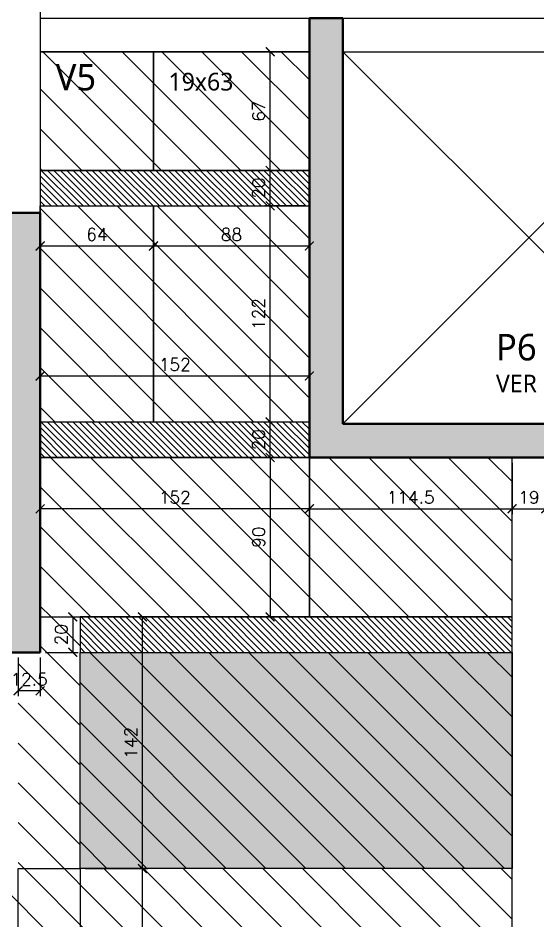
# Model space of a CAD drawing. Extents: x -32107 to -10774, y -8834 to 6017.
# Drawn here: x -29836 to -29542, y -6773 to -6264 of the extents above; entities that cross this region are included whole.
import ezdxf

# ---------------------------------------------------------------- set-up
doc = ezdxf.new("R2010")
doc.units = 0
doc.header["$PDMODE"] = 2
doc.header["$PDSIZE"] = 10
doc.layers.get('0').update_dxf_attribs({"lineweight": 13})
doc.layers.get('Defpoints').update_dxf_attribs({"lineweight": 13})
for name, color, linetype in [('Cota', 4, 'Continuous'), ('Faixa Reesc', 8, 'Continuous'), ('Hachura 122x244', 253, 'Continuous'), ('Painéis', 200, 'Continuous'), ('Reaproveitamento', 251, 'Continuous')]:
    doc.layers.add(name, color=color, linetype=linetype)
for name, color, linetype, lineweight in [('PONT', 1, 'Continuous', 13), ('S-BEAM', 7, 'Continuous', 18), ('S-BEAM-IDEN', 7, 'Continuous', 9), ('S-COLS', 7, 'Continuous', 18), ('S-COLS-IDEN', 7, 'Continuous', 9)]:
    doc.layers.add(name, color=color, linetype=linetype, lineweight=lineweight)
doc.styles.add('Gadugi', font='gadugi.ttf', dxfattribs={"height": 15})
doc.styles.add('Gadugi_1', font='gadugi.ttf', dxfattribs={"height": 10})
doc.styles.add('Gadugi_2', font='gadugi.ttf', dxfattribs={"height": 0.2})
doc.styles.add('ROMANS', font='romans.shx')
doc.dimstyles.new('Cota Paínel', dxfattribs={"dimtxt": 7, "dimasz": 5, "dimexe": 3, "dimexo": 3, "dimgap": 3, "dimtad": 1, "dimdec": 1, "dimzin": 12, "dimdsep": 46, "dimtxsty": 'ROMANS', "dimblk": 'ARCHTICK', "dimcen": 0, "dimclrd": 4, "dimclre": 4, "dimclrt": 1, "dimadec": 1, "dimazin": 3, "dimtfac": 1, "dimtdec": 1, "dimtmove": 0, "dimatfit": 3, "dimldrblk": 'OBLIQUE', "dimfxl": 0, "dimtolj": 1, "dimtzin": 12, "dimarcsym": 0})
pattern_1 = [(135, (47.011, -948.851), (-11.22532, -11.22532), [])]

# ---------------------------------------------------------------- blocks, each defined once
blk = doc.blocks.new('PED_TAG_PILAR_R03 - PILAR VER DET_-2523782-PL K 100 - FORMA DO 6º PAVIMENTO')
at = {"layer": 'S-COLS-IDEN', "insert": (0.115, -0.625), "char_height": 0.2, "width": 1.37089, "attachment_point": 1, "style": 'Gadugi_2'}
blk.add_mtext('VER DET.', dxfattribs=at)
blk = doc.blocks.new('_ArchTick')
at = {"color": 0, "linetype": 'ByBlock', "const_width": 0.15}
blk.add_lwpolyline([(-0.5, -0.5), (0.5, 0.5)], dxfattribs=at)
blk = doc.blocks.new('*D20')
at = {"layer": 'Cota', "color": 4, "lineweight": -2, "transparency": 16777216}
for p, q in [((-29823.21, -6476.79), (-29823.21, -6462.69)), ((-29671.21, -6465.69), (-29823.21, -6465.69)), ((-29671.21, -6476.79), (-29671.21, -6462.69))]:
    blk.add_line(p, q, dxfattribs=at)
at = {"layer": 'Defpoints', "color": 0, "transparency": 16777216}
for p in [(-29823.21, -6465.69), (-29823.21, -6479.79), (-29671.21, -6479.79)]:
    blk.add_point(p, dxfattribs=at)
at = {"layer": 'Cota', "color": 4, "lineweight": -2, "transparency": 16777216, "xscale": 5, "yscale": 5, "zscale": 5, "rotation": 180}
blk.add_blockref('_ArchTick', (-29823.21, -6465.69), dxfattribs=at)
at = {"layer": 'Cota', "color": 4, "lineweight": -2, "transparency": 16777216, "xscale": 5, "yscale": 5, "zscale": 5}
blk.add_blockref('_ArchTick', (-29671.21, -6465.69), dxfattribs=at)
at = {"layer": 'Cota', "color": 1, "transparency": 16777216, "insert": (-29747.21, -6459.19), "char_height": 7, "attachment_point": 5, "style": 'ROMANS'}
blk.add_mtext('\\A1;152', dxfattribs=at)
blk = doc.blocks.new('_OBLIQUE')
at = {"color": 0, "linetype": 'ByBlock', "lineweight": -2}
for p, q in [((0, 0), (-1, 0)), ((-0.5, -0.5), (0.5, 0.5))]:
    blk.add_line(p, q, dxfattribs=at)
blk = doc.blocks.new('*D21')
at = {"layer": 'Cota', "color": 4, "lineweight": -2, "transparency": 16777216}
for p, q in [((-29694.23, -6491.64), (-29696.35, -6491.64)), ((-29693.35, -6511.64), (-29693.35, -6491.64)), ((-29694.23, -6511.64), (-29696.35, -6511.64))]:
    blk.add_line(p, q, dxfattribs=at)
at = {"layer": 'Defpoints', "color": 0, "transparency": 16777216}
for p in [(-29693.35, -6491.64), (-29691.23, -6491.64), (-29691.23, -6511.64)]:
    blk.add_point(p, dxfattribs=at)
at = {"layer": 'Cota', "color": 4, "lineweight": -2, "transparency": 16777216, "xscale": 5, "yscale": 5, "zscale": 5}
for p, rotation in [((-29693.35, -6491.64), 90), ((-29693.35, -6511.64), 270)]:
    blk.add_blockref('_ArchTick', p, dxfattribs=dict(at, rotation=rotation))
at = {"layer": 'Cota', "color": 1, "transparency": 16777216, "insert": (-29699.85, -6501.64), "char_height": 7, "attachment_point": 5, "rotation": 90, "style": 'ROMANS'}
blk.add_mtext('\\A1;20', dxfattribs=at)
blk = doc.blocks.new('*D22')
at = {"layer": 'Cota', "color": 4, "lineweight": -2, "transparency": 16777216}
for p, q in [((-29674.21, -6369.64), (-29696.35, -6369.64)), ((-29693.35, -6491.64), (-29693.35, -6369.64)), ((-29674.21, -6491.64), (-29696.35, -6491.64))]:
    blk.add_line(p, q, dxfattribs=at)
at = {"layer": 'Defpoints', "color": 0, "transparency": 16777216}
for p in [(-29693.35, -6369.64), (-29671.21, -6369.64), (-29671.21, -6491.64)]:
    blk.add_point(p, dxfattribs=at)
at = {"layer": 'Cota', "color": 4, "lineweight": -2, "transparency": 16777216, "xscale": 5, "yscale": 5, "zscale": 5}
for p, rotation in [((-29693.35, -6369.64), 90), ((-29693.35, -6491.64), 270)]:
    blk.add_blockref('_ArchTick', p, dxfattribs=dict(at, rotation=rotation))
at = {"layer": 'Cota', "color": 1, "transparency": 16777216, "insert": (-29699.85, -6430.64), "char_height": 7, "attachment_point": 5, "rotation": 90, "style": 'ROMANS'}
blk.add_mtext('\\A1;122', dxfattribs=at)
blk = doc.blocks.new('*D23')
at = {"layer": 'Cota', "color": 4, "lineweight": -2, "transparency": 16777216}
for p, q in [((-29674.21, -6349.64), (-29696.35, -6349.64)), ((-29693.35, -6369.64), (-29693.35, -6349.64)), ((-29674.21, -6369.64), (-29696.35, -6369.64))]:
    blk.add_line(p, q, dxfattribs=at)
at = {"layer": 'Defpoints', "color": 0, "transparency": 16777216}
for p in [(-29693.35, -6349.64), (-29671.21, -6349.64), (-29671.21, -6369.64)]:
    blk.add_point(p, dxfattribs=at)
at = {"layer": 'Cota', "color": 4, "lineweight": -2, "transparency": 16777216, "xscale": 5, "yscale": 5, "zscale": 5}
for p, rotation in [((-29693.35, -6349.64), 90), ((-29693.35, -6369.64), 270)]:
    blk.add_blockref('_ArchTick', p, dxfattribs=dict(at, rotation=rotation))
at = {"layer": 'Cota', "color": 1, "transparency": 16777216, "insert": (-29699.85, -6359.64), "char_height": 7, "attachment_point": 5, "rotation": 90, "style": 'ROMANS'}
blk.add_mtext('\\A1;20', dxfattribs=at)
blk = doc.blocks.new('*D24')
at = {"layer": 'Cota', "color": 4, "lineweight": -2, "transparency": 16777216}
for p, q in [((-29674.21, -6282.64), (-29696.35, -6282.64)), ((-29693.35, -6349.64), (-29693.35, -6282.64)), ((-29674.21, -6349.64), (-29696.35, -6349.64))]:
    blk.add_line(p, q, dxfattribs=at)
at = {"layer": 'Defpoints', "color": 0, "transparency": 16777216}
for p in [(-29693.35, -6282.64), (-29671.21, -6282.64), (-29671.21, -6349.64)]:
    blk.add_point(p, dxfattribs=at)
at = {"layer": 'Cota', "color": 4, "lineweight": -2, "transparency": 16777216, "xscale": 5, "yscale": 5, "zscale": 5}
for p, rotation in [((-29693.35, -6282.64), 90), ((-29693.35, -6349.64), 270)]:
    blk.add_blockref('_ArchTick', p, dxfattribs=dict(at, rotation=rotation))
at = {"layer": 'Cota', "color": 1, "transparency": 16777216, "insert": (-29699.85, -6316.14), "char_height": 7, "attachment_point": 5, "rotation": 90, "style": 'ROMANS'}
blk.add_mtext('\\A1;67', dxfattribs=at)
blk = doc.blocks.new('*D18')
at = {"layer": 'Cota', "color": 4, "lineweight": -2, "transparency": 16777216}
for p, q in [((-29759.21, -6372.64), (-29759.21, -6395.31)), ((-29671.21, -6372.64), (-29671.21, -6395.31)), ((-29671.21, -6392.31), (-29759.21, -6392.31))]:
    blk.add_line(p, q, dxfattribs=at)
at = {"layer": 'Defpoints', "color": 0, "transparency": 16777216}
for p in [(-29759.21, -6369.64), (-29671.21, -6369.64), (-29759.21, -6392.31)]:
    blk.add_point(p, dxfattribs=at)
at = {"layer": 'Cota', "color": 4, "lineweight": -2, "transparency": 16777216, "xscale": 5, "yscale": 5, "zscale": 5, "rotation": 180}
blk.add_blockref('_ArchTick', (-29759.21, -6392.31), dxfattribs=at)
at = {"layer": 'Cota', "color": 4, "lineweight": -2, "transparency": 16777216, "xscale": 5, "yscale": 5, "zscale": 5}
blk.add_blockref('_ArchTick', (-29671.21, -6392.31), dxfattribs=at)
at = {"layer": 'Cota', "color": 1, "transparency": 16777216, "insert": (-29715.21, -6385.81), "char_height": 7, "attachment_point": 5, "style": 'ROMANS'}
blk.add_mtext('\\A1;88', dxfattribs=at)
blk = doc.blocks.new('*D19')
at = {"layer": 'Cota', "color": 4, "lineweight": -2, "transparency": 16777216}
for p, q in [((-29823.21, -6372.64), (-29823.21, -6395.31)), ((-29759.21, -6375.64), (-29759.21, -6395.31)), ((-29759.21, -6392.31), (-29823.21, -6392.31))]:
    blk.add_line(p, q, dxfattribs=at)
at = {"layer": 'Defpoints', "color": 0, "transparency": 16777216}
for p in [(-29823.21, -6369.64), (-29759.21, -6372.64), (-29823.21, -6392.31)]:
    blk.add_point(p, dxfattribs=at)
at = {"layer": 'Cota', "color": 4, "lineweight": -2, "transparency": 16777216, "xscale": 5, "yscale": 5, "zscale": 5, "rotation": 180}
blk.add_blockref('_ArchTick', (-29823.21, -6392.31), dxfattribs=at)
at = {"layer": 'Cota', "color": 4, "lineweight": -2, "transparency": 16777216, "xscale": 5, "yscale": 5, "zscale": 5}
blk.add_blockref('_ArchTick', (-29759.21, -6392.31), dxfattribs=at)
at = {"layer": 'Cota', "color": 1, "transparency": 16777216, "insert": (-29791.21, -6385.81), "char_height": 7, "attachment_point": 5, "style": 'ROMANS'}
blk.add_mtext('\\A1;64', dxfattribs=at)
blk = doc.blocks.new('122x244')
at = {"layer": 'Hachura 122x244'}
h = blk.add_hatch(color=256, dxfattribs=at)
h.dxf.hatch_style = 2
h.paths.add_polyline_path([(-30259.5, 9300.7), (-30015.5, 9300.7), (-30015.5, 9422.7), (-30259.5, 9422.7)])
at = {"layer": 'Painéis'}
blk.add_lwpolyline([(-30259.5, 9300.7), (-30015.5, 9300.7), (-30015.5, 9422.7), (-30259.5, 9422.7)], close=True, dxfattribs=at)
blk = doc.blocks.new('*D62')
at = {"layer": 'Cota', "color": 4, "lineweight": -2, "transparency": 16777216}
for p, q in [((-29823.21, -6546.91), (-29823.21, -6537.63)), ((-29671.21, -6546.91), (-29671.21, -6537.63)), ((-29671.21, -6540.63), (-29823.21, -6540.63))]:
    blk.add_line(p, q, dxfattribs=at)
at = {"layer": 'Defpoints', "color": 0, "transparency": 16777216}
for p in [(-29823.21, -6540.63), (-29823.21, -6549.91), (-29671.21, -6549.91)]:
    blk.add_point(p, dxfattribs=at)
at = {"layer": 'Cota', "color": 4, "lineweight": -2, "transparency": 16777216, "xscale": 5, "yscale": 5, "zscale": 5, "rotation": 180}
blk.add_blockref('_ArchTick', (-29823.21, -6540.63), dxfattribs=at)
at = {"layer": 'Cota', "color": 4, "lineweight": -2, "transparency": 16777216, "xscale": 5, "yscale": 5, "zscale": 5}
blk.add_blockref('_ArchTick', (-29671.21, -6540.63), dxfattribs=at)
at = {"layer": 'Cota', "color": 1, "transparency": 16777216, "insert": (-29747.21, -6534.13), "char_height": 7, "attachment_point": 5, "style": 'ROMANS'}
blk.add_mtext('\\A1;152', dxfattribs=at)
blk = doc.blocks.new('*D63')
at = {"layer": 'Cota', "color": 4, "lineweight": -2, "transparency": 16777216}
for p, q in [((-29671.21, -6514.64), (-29671.21, -6543.63)), ((-29556.71, -6514.64), (-29556.71, -6543.63)), ((-29671.21, -6540.63), (-29556.71, -6540.63))]:
    blk.add_line(p, q, dxfattribs=at)
at = {"layer": 'Defpoints', "color": 0, "transparency": 16777216}
for p in [(-29671.21, -6511.64), (-29556.71, -6511.64), (-29556.71, -6540.63)]:
    blk.add_point(p, dxfattribs=at)
at = {"layer": 'Cota', "color": 4, "lineweight": -2, "transparency": 16777216, "xscale": 5, "yscale": 5, "zscale": 5, "rotation": 180}
blk.add_blockref('_ArchTick', (-29671.21, -6540.63), dxfattribs=at)
at = {"layer": 'Cota', "color": 4, "lineweight": -2, "transparency": 16777216, "xscale": 5, "yscale": 5, "zscale": 5}
blk.add_blockref('_ArchTick', (-29556.71, -6540.63), dxfattribs=at)
at = {"layer": 'Cota', "color": 1, "transparency": 16777216, "insert": (-29613.96, -6534.13), "char_height": 7, "attachment_point": 5, "style": 'ROMANS'}
blk.add_mtext('\\A1;114.5', dxfattribs=at)
blk = doc.blocks.new('*D64')
at = {"layer": 'Cota', "color": 4, "lineweight": -2, "transparency": 16777216}
for p, q in [((-29674.21, -6511.64), (-29696.35, -6511.64)), ((-29693.35, -6511.64), (-29693.35, -6601.64)), ((-29674.21, -6601.64), (-29696.35, -6601.64))]:
    blk.add_line(p, q, dxfattribs=at)
at = {"layer": 'Defpoints', "color": 0, "transparency": 16777216}
for p in [(-29671.21, -6511.64), (-29693.35, -6601.64), (-29671.21, -6601.64)]:
    blk.add_point(p, dxfattribs=at)
at = {"layer": 'Cota', "color": 4, "lineweight": -2, "transparency": 16777216, "xscale": 5, "yscale": 5, "zscale": 5}
for p, rotation in [((-29693.35, -6511.64), 90), ((-29693.35, -6601.64), 270)]:
    blk.add_blockref('_ArchTick', p, dxfattribs=dict(at, rotation=rotation))
at = {"layer": 'Cota', "color": 1, "transparency": 16777216, "insert": (-29699.85, -6556.64), "char_height": 7, "attachment_point": 5, "rotation": 90, "style": 'ROMANS'}
blk.add_mtext('\\A1;90', dxfattribs=at)
blk = doc.blocks.new('*D74')
at = {"layer": 'Cota', "color": 4, "lineweight": -2, "transparency": 16777216}
for p, q in [((-29797.71, -6743.64), (-29762.5, -6743.64)), ((-29765.5, -6931.14), (-29765.5, -6743.64)), ((-29797.71, -6931.14), (-29762.5, -6931.14))]:
    blk.add_line(p, q, dxfattribs=at)
at = {"layer": 'Defpoints', "color": 0, "transparency": 16777216}
for p in [(-29800.71, -6743.64), (-29765.5, -6743.64), (-29800.71, -6931.14)]:
    blk.add_point(p, dxfattribs=at)
at = {"layer": 'Cota', "color": 4, "lineweight": -2, "transparency": 16777216, "xscale": 5, "yscale": 5, "zscale": 5}
for p, rotation in [((-29765.5, -6743.64), 90), ((-29765.5, -6931.14), 270)]:
    blk.add_blockref('_ArchTick', p, dxfattribs=dict(at, rotation=rotation))
at = {"layer": 'Cota', "color": 1, "transparency": 16777216, "insert": (-29772, -6837.39), "char_height": 7, "attachment_point": 5, "rotation": 90, "style": 'ROMANS'}
blk.add_mtext('\\A1;187.5', dxfattribs=at)
blk = doc.blocks.new('*D75')
at = {"layer": 'Cota', "color": 4, "lineweight": -2, "transparency": 16777216}
for p, q in [((-29797.71, -6601.64), (-29762.5, -6601.64)), ((-29765.5, -6743.64), (-29765.5, -6601.64)), ((-29797.71, -6743.64), (-29762.5, -6743.64))]:
    blk.add_line(p, q, dxfattribs=at)
at = {"layer": 'Defpoints', "color": 0, "transparency": 16777216}
for p in [(-29800.71, -6601.64), (-29765.5, -6601.64), (-29800.71, -6743.64)]:
    blk.add_point(p, dxfattribs=at)
at = {"layer": 'Cota', "color": 4, "lineweight": -2, "transparency": 16777216, "xscale": 5, "yscale": 5, "zscale": 5}
for p, rotation in [((-29765.5, -6601.64), 90), ((-29765.5, -6743.64), 270)]:
    blk.add_blockref('_ArchTick', p, dxfattribs=dict(at, rotation=rotation))
at = {"layer": 'Cota', "color": 1, "transparency": 16777216, "insert": (-29772, -6672.64), "char_height": 7, "attachment_point": 5, "rotation": 90, "style": 'ROMANS'}
blk.add_mtext('\\A1;142', dxfattribs=at)
blk = doc.blocks.new('*D76')
at = {"layer": 'Cota', "color": 4, "lineweight": -2, "transparency": 16777216}
for p, q in [((-29820.21, -6601.64), (-29801.82, -6601.64)), ((-29804.82, -6601.64), (-29804.82, -6621.64)), ((-29820.21, -6621.64), (-29801.82, -6621.64))]:
    blk.add_line(p, q, dxfattribs=at)
at = {"layer": 'Defpoints', "color": 0, "transparency": 16777216}
for p in [(-29823.21, -6601.64), (-29823.21, -6621.64), (-29804.82, -6621.64)]:
    blk.add_point(p, dxfattribs=at)
at = {"layer": 'Cota', "color": 4, "lineweight": -2, "transparency": 16777216, "xscale": 5, "yscale": 5, "zscale": 5}
for p, rotation in [((-29804.82, -6601.64), 90), ((-29804.82, -6621.64), 270)]:
    blk.add_blockref('_ArchTick', p, dxfattribs=dict(at, rotation=rotation))
at = {"layer": 'Cota', "color": 1, "transparency": 16777216, "insert": (-29811.32, -6611.64), "char_height": 7, "attachment_point": 5, "rotation": 90, "style": 'ROMANS'}
blk.add_mtext('\\A1;20', dxfattribs=at)
blk = doc.blocks.new('*D77')
at = {"layer": 'Cota', "color": 4, "lineweight": -2, "transparency": 16777216}
for p, q in [((-29835.71, -6624.64), (-29835.71, -6646.34)), ((-29823.21, -6624.64), (-29823.21, -6646.34)), ((-29823.21, -6643.34), (-29835.71, -6643.34))]:
    blk.add_line(p, q, dxfattribs=at)
at = {"layer": 'Defpoints', "color": 0, "transparency": 16777216}
for p in [(-29835.71, -6621.64), (-29823.21, -6621.64), (-29835.71, -6643.34)]:
    blk.add_point(p, dxfattribs=at)
at = {"layer": 'Cota', "color": 4, "lineweight": -2, "transparency": 16777216, "xscale": 5, "yscale": 5, "zscale": 5, "rotation": 180}
blk.add_blockref('_ArchTick', (-29835.71, -6643.34), dxfattribs=at)
at = {"layer": 'Cota', "color": 4, "lineweight": -2, "transparency": 16777216, "xscale": 5, "yscale": 5, "zscale": 5}
blk.add_blockref('_ArchTick', (-29823.21, -6643.34), dxfattribs=at)
at = {"layer": 'Cota', "color": 1, "transparency": 16777216, "insert": (-29829.46, -6636.84), "char_height": 7, "attachment_point": 5, "style": 'ROMANS'}
blk.add_mtext('\\A1;12.5', dxfattribs=at)
blk = doc.blocks.new('*D182')
at = {"layer": 'Cota', "color": 4, "lineweight": -2, "transparency": 16777216}
for p, q in [((-29556.71, -6524.8), (-29556.71, -6543.63)), ((-29537.71, -6524.8), (-29537.71, -6543.63)), ((-29556.71, -6540.63), (-29537.71, -6540.63))]:
    blk.add_line(p, q, dxfattribs=at)
at = {"layer": 'Defpoints', "color": 0, "transparency": 16777216}
for p in [(-29556.71, -6521.8), (-29537.71, -6521.8), (-29537.71, -6540.63)]:
    blk.add_point(p, dxfattribs=at)
at = {"layer": 'Cota', "color": 4, "lineweight": -2, "transparency": 16777216, "xscale": 5, "yscale": 5, "zscale": 5, "rotation": 180}
blk.add_blockref('_ArchTick', (-29556.71, -6540.63), dxfattribs=at)
at = {"layer": 'Cota', "color": 4, "lineweight": -2, "transparency": 16777216, "xscale": 5, "yscale": 5, "zscale": 5}
blk.add_blockref('_ArchTick', (-29537.71, -6540.63), dxfattribs=at)
at = {"layer": 'Cota', "color": 1, "transparency": 16777216, "insert": (-29547.21, -6534.13), "char_height": 7, "attachment_point": 5, "style": 'ROMANS'}
blk.add_mtext('\\A1;19', dxfattribs=at)

msp = doc.modelspace()

# ---------------------------------------------------------------- hatches: boundary and pattern name
at = {"layer": 'Faixa Reesc'}
h = msp.add_hatch(dxfattribs=at)
h.set_pattern_fill('ANSI31', color=256, scale=0.8, angle=90)
h.set_pattern_definition([(135, (-487.7805, -4799.569), (-1.79605122, -1.79605122), [])])
h.paths.add_polyline_path([(-29671.21, -6369.64), (-29671.21, -6349.64), (-29823.21, -6349.64), (-29823.21, -6369.64)])
h = msp.add_hatch(dxfattribs=at)
h.set_pattern_fill('ANSI31', color=256, scale=0.8, angle=90)
h.set_pattern_definition([(135, (-487.7805, -4941.569), (-1.79605122, -1.79605122), [])])
h.paths.add_polyline_path([(-29671.21, -6511.64), (-29671.21, -6491.64), (-29823.21, -6491.64), (-29823.21, -6511.64)])
h = msp.add_hatch(dxfattribs=at)
h.set_pattern_fill('ANSI31', color=256, scale=0.8, angle=90)
h.set_pattern_definition([(135, (704.8505, -10295.0464), (-1.79605122, -1.79605122), [])])
h.paths.add_polyline_path([(-29556.71, -6601.64), (-29800.71, -6601.64), (-29800.71, -6621.64), (-29556.71, -6621.64)])
at = {"layer": 'Reaproveitamento'}
h = msp.add_hatch(dxfattribs=at)
h.set_pattern_fill('ANSI31', color=256, scale=5, angle=90)
h.set_pattern_definition(pattern_1)
h.paths.add_polyline_path([(-29671.21, -6282.64), (-29759.21, -6282.64), (-29759.21, -6349.64), (-29671.21, -6349.64)])
h.paths.add_polyline_path([(-29759.21, -6282.64), (-29823.21, -6282.64), (-29823.21, -6349.64), (-29759.21, -6349.64)])
h.paths.add_polyline_path([(-29671.21, -6369.64), (-29759.21, -6369.64), (-29759.21, -6491.64), (-29671.21, -6491.64)])
h.paths.add_polyline_path([(-29759.21, -6369.64), (-29823.21, -6369.64), (-29823.21, -6491.64), (-29759.21, -6491.64)])
h.paths.add_polyline_path([(-29671.21, -6511.64), (-29823.21, -6511.64), (-29823.21, -6601.64), (-29671.21, -6601.64)])
h.paths.add_polyline_path([(-29556.71, -6511.64), (-29671.21, -6511.64), (-29671.21, -6601.64), (-29556.71, -6601.64)])
h.paths.add_polyline_path([(-29694.6, -6323.39), (-29694.6, -6308.89), (-29705.1, -6308.89), (-29705.1, -6323.39)], flags=24)
h.paths.add_polyline_path([(-29754.88, -6310.61), (-29712.53, -6310.61), (-29712.53, -6286.61), (-29754.88, -6286.61)], flags=24)
h.paths.add_polyline_path([(-29818.43, -6313.62), (-29786.07, -6313.62), (-29786.07, -6277.63), (-29818.43, -6277.63)], flags=9)
h.paths.add_polyline_path([(-29757.46, -6464.44), (-29736.96, -6464.44), (-29736.96, -6453.94), (-29757.46, -6453.94)], flags=24)
h.paths.add_polyline_path([(-29694.6, -6440.89), (-29694.6, -6420.39), (-29705.1, -6420.39), (-29705.1, -6440.89)], flags=24)
h.paths.add_polyline_path([(-29722.62, -6391.06), (-29707.79, -6391.06), (-29707.79, -6380.56), (-29722.62, -6380.56)], flags=24)
h.paths.add_polyline_path([(-29798.62, -6391.06), (-29783.79, -6391.06), (-29783.79, -6380.56), (-29798.62, -6380.56)], flags=24)
h.paths.add_polyline_path([(-29757.46, -6539.38), (-29736.96, -6539.38), (-29736.96, -6528.88), (-29757.46, -6528.88)], flags=24)
h.paths.add_polyline_path([(-29694.6, -6564.06), (-29694.6, -6549.22), (-29705.1, -6549.22), (-29705.1, -6564.06)], flags=24)
h.paths.add_polyline_path([(-29629.21, -6539.38), (-29598.71, -6539.38), (-29598.71, -6528.88), (-29629.21, -6528.88)], flags=24)
h = msp.add_hatch(dxfattribs=at)
h.set_pattern_fill('ANSI31', color=256, scale=5, angle=90)
h.set_pattern_definition(pattern_1)
h.paths.add_polyline_path([(-30323.71, -6743.64), (-30567.71, -6743.64), (-30567.71, -6758.14), (-30567.71, -6789.14), (-30323.71, -6789.14)])
h.paths.add_polyline_path([(-30079.71, -6743.64), (-30323.71, -6743.64), (-30323.71, -6789.14), (-30079.71, -6789.14)])
h.paths.add_polyline_path([(-29835.71, -6743.64), (-30079.71, -6743.64), (-30079.71, -6789.14), (-29835.71, -6789.14)])
h.paths.add_polyline_path([(-29800.71, -6743.64), (-29835.71, -6743.64), (-29835.71, -6789.14), (-29835.71, -6931.14), (-29800.71, -6931.14)])
h.paths.add_polyline_path([(-29800.71, -6621.64), (-29800.71, -6601.64), (-29823.21, -6601.64), (-29823.21, -6621.64), (-29835.71, -6621.64), (-29835.71, -6743.64), (-29800.71, -6743.64)])
h.paths.add_polyline_path([(-29556.71, -6743.64), (-29800.71, -6743.64), (-29800.71, -6789.14), (-29556.71, -6789.14)])
h.paths.add_polyline_path([(-29800.71, -6931.14), (-29835.71, -6931.14), (-29835.71, -7073.14), (-29800.71, -7073.14)])
h.paths.add_polyline_path([(-30220.95, -6779.55), (-30196.67, -6779.55), (-30196.67, -6749.55), (-30220.95, -6749.55)], flags=24)
h.paths.add_polyline_path([(-30221.34, -6789.79), (-30192.66, -6789.79), (-30192.66, -6771.8), (-30221.34, -6771.8)], flags=9)
h = msp.add_hatch(dxfattribs=at)
h.set_pattern_fill('ANSI31', color=256, scale=5, angle=90)
h.set_pattern_definition([(135, (-239.991, -10336.237), (-11.22532, -11.22532), [])])
h.paths.add_polyline_path([(-29556.71, -6743.64), (-29800.71, -6743.64), (-29800.71, -6621.64), (-29556.71, -6621.64)])
at = {"layer": 'S-COLS', "true_color": 0x808080}
for points in [[(-29671.21, -6511.64), (-29423.21, -6511.64), (-29423.21, -6263.64), (-29442.21, -6263.64), (-29442.21, -6492.64), (-29652.21, -6492.64), (-29652.21, -6263.64), (-29671.21, -6263.64), (-29671.21, -6440.56)], [(-30058.21, -6621.64), (-29823.21, -6621.64), (-29823.21, -6373.64), (-30058.21, -6373.64), (-30058.21, -6392.64), (-29842.21, -6392.64), (-29842.21, -6602.64), (-30058.21, -6602.64)]]:
    msp.add_hatch(color=8, dxfattribs=at).paths.add_polyline_path(points, flags=0)

# ---------------------------------------------------------------- linework, layer by layer
at = {"layer": 'Painéis'}
for points in [[(-29823.21, -6349.64), (-29759.21, -6349.64), (-29759.21, -6282.64), (-29823.21, -6282.64)], [(-29759.21, -6349.64), (-29671.21, -6349.64), (-29671.21, -6282.64), (-29759.21, -6282.64)], [(-29671.21, -6349.64), (-29823.21, -6349.64), (-29823.21, -6369.64), (-29671.21, -6369.64)], [(-29823.21, -6369.64), (-29759.21, -6369.64), (-29759.21, -6491.64), (-29823.21, -6491.64)], [(-29759.21, -6369.64), (-29671.21, -6369.64), (-29671.21, -6491.64), (-29759.21, -6491.64)], [(-29671.21, -6491.64), (-29823.21, -6491.64), (-29823.21, -6511.64), (-29671.21, -6511.64)], [(-29671.21, -6511.64), (-29823.21, -6511.64), (-29823.21, -6601.64), (-29671.21, -6601.64)], [(-29671.21, -6601.64), (-29556.71, -6601.64), (-29556.71, -6511.64), (-29671.21, -6511.64)], [(-29800.71, -6621.64), (-29556.71, -6621.64), (-29556.71, -6601.64), (-29800.71, -6601.64)], [(-29800.71, -6931.14), (-29835.71, -6931.14), (-29835.71, -6743.64), (-29800.71, -6743.64)], [(-29800.71, -6789.14), (-29556.71, -6789.14), (-29556.71, -6743.64), (-29800.71, -6743.64)]]:
    msp.add_lwpolyline(points, close=True, dxfattribs=at)
at = {"layer": 'PONT', "lineweight": 18}
for p, q in [((-29442.21, -6282.64), (-29652.21, -6492.64)), ((-29652.21, -6282.64), (-29442.21, -6492.64))]:
    msp.add_line(p, q, dxfattribs=at)
at = {"layer": 'S-BEAM', "lineweight": 25}
for p, q in [((-29823.21, -6060.64), (-29823.21, -6373.64)), ((-29823.21, -6263.64), (-29671.21, -6263.64)), ((-29652.21, -6263.64), (-29442.21, -6263.64)), ((-29823.21, -6282.64), (-29671.21, -6282.64)), ((-29652.21, -6282.64), (-29442.21, -6282.64)), ((-29823.21, -6373.64), (-29842.21, -6373.64)), ((-29556.71, -7189.14), (-29556.71, -6511.64))]:
    msp.add_line(p, q, dxfattribs=at)
at = {"layer": 'S-COLS', "lineweight": 50}
for p, q in [((-29671.21, -6511.64), (-29671.21, -6263.64)), ((-29671.21, -6263.64), (-29652.21, -6263.64)), ((-29652.21, -6263.64), (-29652.21, -6492.64)), ((-30058.21, -6373.64), (-29823.21, -6373.64)), ((-29823.21, -6373.64), (-29823.21, -6621.64)), ((-29652.21, -6492.64), (-29442.21, -6492.64)), ((-29423.21, -6511.64), (-29671.21, -6511.64)), ((-29823.21, -6621.64), (-30058.21, -6621.64))]:
    msp.add_line(p, q, dxfattribs=at)

# ---------------------------------------------------------------- block references
at = {"layer": 'Reaproveitamento', "xscale": -1}
msp.add_blockref('122x244', (-59816.2, -16044.34), dxfattribs=at)
at = {"layer": 'S-COLS-IDEN', "xscale": 49.99999999999998, "yscale": 49.99999999999998, "zscale": 49.99999999999998}
msp.add_blockref('PED_TAG_PILAR_R03 - PILAR VER DET_-2523782-PL K 100 - FORMA DO 6º PAVIMENTO', (-29571.58, -6433.67), dxfattribs=at)

# ---------------------------------------------------------------- texts
at = {"layer": 'S-BEAM-IDEN', "attachment_point": 1}
for s, insert, char_height, width, style in [('V5', (-29814.49, -6289.5), 15, 30.0633, 'Gadugi'), ('19x63', (-29750.79, -6294.53), 10, 44.8945, 'Gadugi_1')]:
    msp.add_mtext(s, dxfattribs=dict(at, insert=insert, char_height=char_height, width=width, style=style))
at = {"layer": 'S-COLS-IDEN', "insert": (-29565.83, -6441.9), "char_height": 15, "width": 28.4599, "attachment_point": 1, "style": 'Gadugi'}
msp.add_mtext('P6', dxfattribs=at)

# ---------------------------------------------------------------- dimensions: what is measured, and where the dimension line sits
at = {"layer": 'Cota'}
for base, p1, p2, angle, override, picture, middle in [((-29693.35, -6282.64), (-29671.21, -6349.64), (-29671.21, -6282.64), 90, {"dimtmove": 1, "dimarcsym": 2}, '*D24', (-29699.85, -6316.14)), ((-29693.35, -6349.64), (-29671.21, -6369.64), (-29671.21, -6349.64), 90, {"dimtmove": 1, "dimarcsym": 2}, '*D23', (-29699.85, -6359.64)), ((-29823.21, -6392.31), (-29759.21, -6372.64), (-29823.21, -6369.64), 180, {"dimarcsym": 2}, '*D19', (-29791.21, -6385.81)), ((-29759.21, -6392.31), (-29671.21, -6369.64), (-29759.21, -6369.64), 180, {"dimarcsym": 2}, '*D18', (-29715.21, -6385.81)), ((-29693.35, -6369.64), (-29671.21, -6491.64), (-29671.21, -6369.64), 90, {"dimarcsym": 2}, '*D22', (-29699.85, -6430.64)), ((-29693.35, -6491.64), (-29691.23, -6511.64), (-29691.23, -6491.64), 90, {"dimarcsym": 2}, '*D21', (-29699.85, -6501.64)), ((-29693.35, -6601.64), (-29671.21, -6511.64), (-29671.21, -6601.64), 90, {"dimarcsym": 2}, '*D64', (-29699.85, -6556.64)), ((-29804.82, -6621.64), (-29823.21, -6601.64), (-29823.21, -6621.64), 90, {"dimarcsym": 2}, '*D76', (-29811.32, -6611.64)), ((-29765.5, -6601.64), (-29800.71, -6743.64), (-29800.71, -6601.64), 90, {"dimtmove": 1, "dimarcsym": 2}, '*D75', (-29772, -6672.64)), ((-29765.5, -6743.64), (-29800.71, -6931.14), (-29800.71, -6743.64), 90, {"dimtmove": 1, "dimarcsym": 2}, '*D74', (-29772, -6837.39))]:
    dim = msp.add_linear_dim(base=base, p1=p1, p2=p2, angle=angle, dimstyle='Cota Paínel', override=override, dxfattribs=at)
    dim.commit()
    dim.dimension.update_dxf_attribs({"geometry": picture, "text_midpoint": middle})
for base, p1, p2, picture, middle in [((-29823.21, -6465.69), (-29671.21, -6479.79), (-29823.21, -6479.79), '*D20', (-29747.21, -6459.19)), ((-29556.71, -6540.63), (-29671.21, -6511.64), (-29556.71, -6511.64), '*D63', (-29613.96, -6534.13)), ((-29537.71, -6540.63), (-29556.71, -6521.8), (-29537.71, -6521.8), '*D182', (-29547.21, -6534.13)), ((-29823.21, -6540.63), (-29671.21, -6549.91), (-29823.21, -6549.91), '*D62', (-29747.21, -6534.13))]:
    dim = msp.add_linear_dim(base=base, p1=p1, p2=p2, dimstyle='Cota Paínel', override={"dimarcsym": 2}, dxfattribs=at)
    dim.commit()
    dim.dimension.update_dxf_attribs({"geometry": picture, "text_midpoint": middle})
dim = msp.add_linear_dim(base=(-29835.71, -6643.34), p1=(-29823.21, -6621.64), p2=(-29835.71, -6621.64), dimstyle='Cota Paínel', override={"dimarcsym": 2}, dxfattribs=at)
dim.commit()
dim.dimension.update_dxf_attribs({"geometry": '*D77', "text_midpoint": (-29829.46, -6643.34), "dimtype": 160})

doc.saveas('drawing.dxf')
